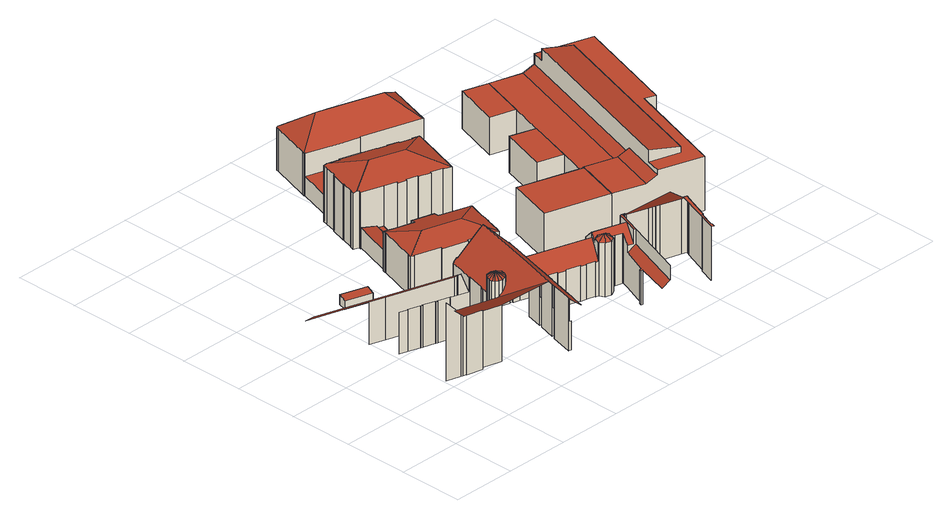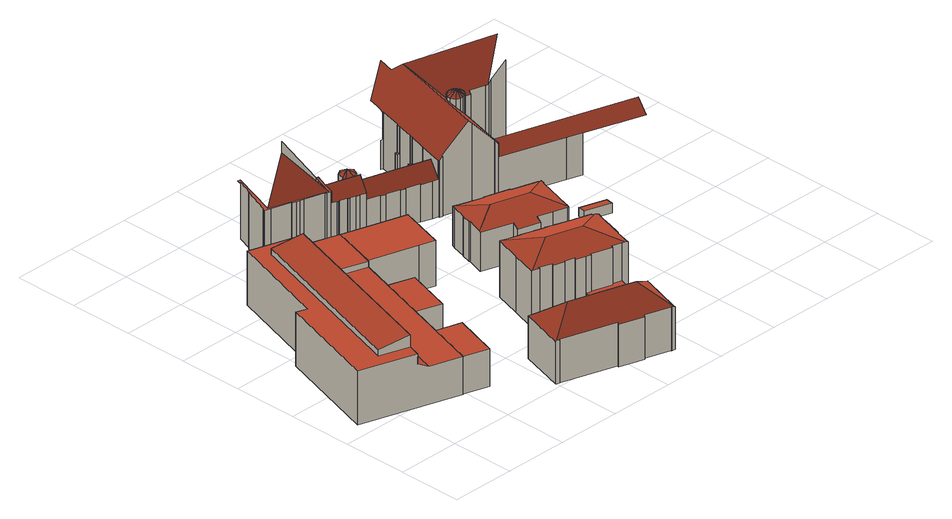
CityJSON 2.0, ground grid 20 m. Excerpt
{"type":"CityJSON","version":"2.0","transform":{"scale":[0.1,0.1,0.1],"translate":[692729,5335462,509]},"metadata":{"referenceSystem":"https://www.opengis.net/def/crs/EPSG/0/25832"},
"CityObjects":{
"building1":{"type":"Building","attributes":{"name":"Bayerisches Nationalmuseum","Gemeindeschluessel":"09162000","HoeheDach":"565.770","HoeheGrund":"509.180","Methode":"2000","NiedrigsteTraufeDesGebaeudes":"517.488","Geometrietyp2DReferenz":"3000","function":"31001_3000","roofType":"3200","measuredHeight":56.59,"storeysAboveGround":2},"geometry":[{"type":"MultiSurface","lod":"2","boundaries":[[[0,1,2,3]],[[3,2,4,5]],[[6,7,8,9,5,4]],[[8,7,10,11]],[[12,13,14,15]],[[11,10,16,17]],[[18,13,12]],[[19,20,21,22,16,10,7,6,23]],[[24,25,26,27,28,29]],[[30,27,26,31]],[[17,16,22,32]],[[33,34,18,12]],[[35,36,34,33]],[[37,38,36,35]],[[39,40,38,37]],[[32,22,21,41]],[[42,43,40,39]],[[44,45,43,42]],[[46,47,45,44]],[[48,49,47,46]],[[21,20,50,51,52,53,54,55,41]],[[56,57,58,53,52,59,60,61,62,63,64]],[[62,65,66,63]],[[62,61,67,65]],[[63,66,68,69,70,71,64]],[[65,67,68,66]],[[72,73,52,51]],[[70,69,74,75]],[[61,60,76,67]],[[52,73,76,59]],[[77,78,49,48]],[[76,79,74,69,68,67]],[[74,79,80,81,82,75]],[[59,76,60]],[[83,84,73,72]],[[81,80,85,86]],[[76,87,85,80,79]],[[84,76,73]],[[85,87,88,89,90,86]],[[76,91,88,87]],[[88,91,92,93,94,89]],[[95,96,78,77]],[[97,98,84,83]],[[98,76,84]],[[76,99,92,91]],[[92,100,101,102,93]],[[100,92,99,103]],[[104,105,106,107]],[[98,108,76]],[[109,99,76]],[[110,102,101,111,112,105,104]],[[112,113,106,105]],[[114,108,98,97]],[[112,111,115,113]],[[103,99,109,116]],[[117,118,119,107,106,113,115]],[[108,120,76]],[[121,109,76]],[[120,122,76]],[[122,121,76]],[[123,120,108,114]],[[116,109,121,124]],[[125,122,120,123]],[[124,121,122,125]],[[118,117,126,127]],[[128,127,126,129,130,96,95]],[[19,131,132,133,134,135,136,137,138,139,140,129,126,117,115,111,101,100,103,116,124,125,123,114,97,83,72,51,50,20]],[[25,139,138,141,142,31,26]],[[129,140,139,25,24,130]],[[141,138,137,143]],[[144,145,146,147,148,149,150]],[[143,137,136,151]],[[151,136,135,152]],[[153,154,150,149]],[[152,135,134,155]],[[156,157,158,159,160,161,144,150,154,162,163,164,165,166,167,168,169,170,171,172,173,174,175,176,133,132,131,19]],[[177,178,179,180,162,154,153]],[[181,163,162,180]],[[179,182,181,180]],[[163,181,182,183,184,185,164]],[[183,182,179,178]],[[186,165,164,185]],[[187,188,189,190,166,165,186]],[[191,167,166,190]],[[189,192,191,190]],[[167,191,192,193,194,195,168]],[[193,192,189,188]],[[196,169,168,195]],[[133,176,197,198,155,134]],[[199,200,201,202,170,169,196]],[[202,203,204,172,171,170]],[[197,176,175,205]],[[206,207,201,200]],[[205,175,174,208]],[[208,174,173,209]],[[172,204,210,211,212,209,173]],[[213,214,207,206]],[[215,216,214,213]],[[211,210,217,218]],[[219,220,216,215]],[[218,217,221,222]],[[223,224,220,219]],[[222,221,225,226]],[[201,207,214,216,220,224,227,228,229,230,231,232,233,234,235,203,202]],[[236,227,224,223]],[[226,225,237,238]],[[239,228,227,236]],[[235,240,241,242,243,244,245,246,237,225,221,217,210,204,203]],[[238,237,246,247]],[[248,229,228,239]],[[247,246,245,249]],[[250,230,229,248]],[[249,245,244,251]],[[252,231,230,250]],[[253,232,231,252]],[[254,255,256,257,233,232,253]],[[251,244,243,258]],[[259,260,256,255]],[[258,243,242,261]],[[256,262,263,257]],[[260,262,256]],[[264,265,260,259]],[[261,242,241,266]],[[257,263,267,268,235,234,233]],[[269,270,271,272]],[[272,271,273,274]],[[265,262,260]],[[274,273,275,276]],[[267,263,277,278]],[[262,277,263]],[[279,280,281,282,275,273,271,270,283]],[[265,284,262]],[[264,285,284,265]],[[279,286,287,280]],[[262,288,277]],[[235,268,289,240]],[[284,290,262]],[[240,289,291,292,293,266,241]],[[278,277,288,294]],[[290,295,288,262]],[[285,296,297,295,290,284]],[[292,291,298,299]],[[294,288,295,300]],[[301,302,300,295,297]],[[299,298,303,304]],[[275,282,305,306,307,308,276]],[[278,294,300,302,309,306,305,310,311,268,267]],[[304,303,312,313]],[[313,312,314,315]],[[316,309,302,301]],[[315,314,317,318]],[[318,317,319,320]],[[281,280,287,321,310,305,282]],[[307,306,309,316]],[[311,322,323,324,325,326,327,328,329,330,331,332,333,319,317,314,312,303,298,291,289,268]],[[320,319,333,334]],[[334,333,332,335]],[[335,332,331,336]],[[336,331,330,337]],[[337,330,329,338]],[[338,329,328,339]],[[321,311,340,322,311,310]],[[328,327,339]],[[339,327,326,341]],[[326,325,341]],[[341,325,324,342]],[[342,324,323,343]],[[322,340,344,345,346,343,323]],[[345,344,347,348]],[[348,347,349,350]],[[350,349,351,352]],[[352,351,353,354]],[[354,353,355,356]],[[356,355,357,358]],[[359,360,361]],[[358,357,362,363]],[[287,361,360,364,365,366,367,368,369,370,371,372,373,374,375,376,377,378,379,380,381,382,362,357,355,353,351,349,347,344,340,311,321]],[[363,362,382,383]],[[383,382,381,384]],[[384,381,380,385]],[[386,368,367,387]],[[385,380,379,388]],[[388,379,378,389]],[[389,378,377,390]],[[391,369,368,386]],[[390,377,376,392]],[[393,370,369,391]],[[392,376,375,394]],[[395,371,370,393]],[[396,372,371,395]],[[374,373,397,398,394,375]],[[397,373,372,396]]],"semantics":{"surfaces":[{"type":"WallSurface"},{"type":"RoofSurface"}],"values":[0,0,0,0,0,0,0,1,1,0,0,0,0,0,0,0,0,0,0,0,0,0,1,0,0,0,0,0,1,1,0,1,0,1,0,0,1,1,0,1,0,0,0,1,1,0,0,0,1,1,0,1,0,0,0,0,1,1,1,1,0,0,0,0,0,0,1,0,0,0,0,0,0,0,0,1,0,0,1,0,0,0,0,0,1,0,0,0,0,0,0,0,0,0,0,0,0,0,0,0,0,0,0,1,0,0,0,1,0,0,0,0,0,0,0,0,0,0,0,1,1,0,0,0,0,0,1,0,0,1,1,1,0,0,1,0,1,0,0,1,0,0,0,0,0,0,1,0,0,0,0,0,0,0,1,0,0,0,0,0,0,0,0,0,0,0,0,0,0,0,0,0,0,0,1,0,1,0,0,0,0,0,0,0,0,0,0,0,0,0,0,0]}}]},
"building2":{"type":"Building","attributes":{"Gemeindeschluessel":"09162000","HoeheDach":"512.584","HoeheGrund":"509.480","Methode":"1000","NiedrigsteTraufeDesGebaeudes":"512.074","Geometrietyp2DReferenz":"3000","function":"31001_2000","roofType":"1000","measuredHeight":3.1},"geometry":[{"type":"MultiSurface","lod":"2","boundaries":[[[399,400,401,402]],[[402,401,403,404]],[[399,402,404,405]],[[404,403,406,405]],[[405,406,400,399]],[[406,403,401,400]]],"semantics":{"surfaces":[{"type":"WallSurface"},{"type":"GroundSurface"},{"type":"RoofSurface"}],"values":[0,0,1,0,0,2]}}]},
"building3":{"type":"Building","attributes":{"Gemeindeschluessel":"09162000","HoeheDach":"515.844","HoeheGrund":"509.690","Methode":"2000","NiedrigsteTraufeDesGebaeudes":"514.314","Geometrietyp2DReferenz":"3000","function":"31001_2000","roofType":"2100","measuredHeight":6.15},"geometry":[{"type":"MultiSurface","lod":"2","boundaries":[[[407,408,409,410,411,412,413]],[[414,415,416,417]],[[417,416,409,408]],[[418,419,415,414,420,421,422]],[[417,408,407,413,423,424,425,426,421,420,414]],[[419,418,411,410]],[[427,428,412,411,418,422,429,430]],[[409,416,415,419,410]],[[430,429,422,421,426,425]],[[424,423,413,412,428,427]],[[424,427,430,425]]],"semantics":{"surfaces":[{"type":"WallSurface"},{"type":"GroundSurface"},{"type":"RoofSurface"}],"values":[0,0,0,0,1,0,2,2,0,0,0]}}]},
"building4":{"type":"Building","attributes":{"Gemeindeschluessel":"09162000","HoeheDach":"524.070","HoeheGrund":"509.610","Methode":"2000","NiedrigsteTraufeDesGebaeudes":"520.992","Geometrietyp2DReferenz":"3000","function":"31001_3065","roofType":"3200","measuredHeight":14.46,"storeysAboveGround":2},"geometry":[{"type":"MultiSurface","lod":"2","boundaries":[[[431,432,433,434,435,436]],[[437,438,439,440,441,442]],[[443,444,445,446]],[[447,448,446,445,449,450]],[[451,452,453,454]],[[455,456,457,452,451,458,459,460]],[[461,462,463,464]],[[465,466,467,468]],[[469,470,471,472]],[[473,472,471,474,475,476]],[[476,475,466,465]],[[477,478,455,460]],[[437,442,479,480]],[[481,482,483,484]],[[485,486,462,461]],[[434,433,470,469]],[[441,440,487,488,489,490,491,492]],[[493,488,487,494]],[[480,479,444,443]],[[494,487,440,439]],[[495,496,497,498,499,500,491,490]],[[454,453,486,485]],[[495,490,489,501]],[[447,450,431,436]],[[474,502,456,455,478,467,466,475]],[[471,470,433,432,431,450,449,445,444,479,442,441,492,502,474]],[[497,496,495,501,493,494,439,438,437,480,443,446,448,447,436,435,434,469,472,473,476,465,468,477,460,459,458,451,454,485,461,464,481,484,498]],[[464,463,482,481]],[[501,489,488,493]],[[502,492,491,500,499,483,482,463,462,486,453,452,457,456]],[[484,483,499,498]],[[468,467,478,477]]],"semantics":{"surfaces":[{"type":"WallSurface"},{"type":"RoofSurface"},{"type":"GroundSurface"}],"values":[0,0,0,0,0,0,0,0,0,0,0,0,0,0,0,0,1,0,0,0,0,0,0,0,1,1,2,0,0,1,0,0]}}]},
"building5":{"type":"Building","attributes":{"Gemeindeschluessel":"09162000","HoeheDach":"529.841","HoeheGrund":"509.200","Methode":"1000","NiedrigsteTraufeDesGebaeudes":"526.441","Geometrietyp2DReferenz":"3000","function":"31001_9998","roofType":"3200","measuredHeight":20.64,"storeysAboveGround":3},"geometry":[{"type":"MultiSurface","lod":"2","boundaries":[[[503,504,505,506]],[[507,508,509,510,503,506,511,512,513,514,515,516,517,518,519,520,521,522,523,524,525,526,527,528,529,530,531,532,533,534,535,536,537,538,539,540,541,542,543,544,545,546,547]],[[507,548,549,508]],[[541,550,551,542]],[[538,552,553,539]],[[536,554,555,537]],[[525,556,557,526]],[[515,558,559,516]],[[527,560,561,528]],[[506,505,562,511]],[[524,563,556,525]],[[512,564,565,513]],[[533,566,567,534]],[[510,568,504,503]],[[547,569,548,507]],[[518,570,571,519]],[[516,559,572,517]],[[509,508,549,573,568,510]],[[522,574,575,523]],[[543,576,577,544]],[[544,577,578,545]],[[535,579,554,536]],[[532,580,566,533]],[[581,580,532,531,530,582]],[[514,583,558,515]],[[584,585,586,578,577,576,551,550,587,553,552,555,554,579,567,566,580,581]],[[523,575,563,524]],[[573,549,548,569,586,585]],[[529,588,582,530]],[[526,557,560,527]],[[542,551,576,543]],[[537,555,552,538]],[[589,584,581,582,588,561,560,557,556,563,575,574]],[[590,571,570,572,559,558,583,565,564,562,505,504,568,573,585,584,589]],[[528,561,588,529]],[[539,553,587,540]],[[586,569,547,546,545,578]],[[534,567,579,535]],[[519,571,590,520]],[[540,587,550,541]],[[517,572,570,518]],[[511,562,564,512]],[[521,520,590,589,574,522]],[[513,565,583,514]]],"semantics":{"surfaces":[{"type":"WallSurface"},{"type":"GroundSurface"},{"type":"RoofSurface"}],"values":[0,1,0,0,0,0,0,0,0,0,0,0,0,0,0,0,0,0,0,0,0,0,0,0,0,2,0,2,0,0,0,0,2,2,0,0,0,0,0,0,0,0,0,0]}}]},
"building6":{"type":"Building","attributes":{"Gemeindeschluessel":"09162000","HoeheDach":"523.307","HoeheGrund":"509.330","Methode":"1000","NiedrigsteTraufeDesGebaeudes":"523.307","Geometrietyp2DReferenz":"3000","function":"31001_9998","roofType":"1000","measuredHeight":13.98,"storeysAboveGround":3},"geometry":[{"type":"MultiSurface","lod":"2","boundaries":[[[591,592,593,594]],[[594,593,595,596]],[[597,598,592,591]],[[596,595,599,600]],[[596,600,597,591,594]],[[600,599,598,597]],[[593,592,598,599,595]]],"semantics":{"surfaces":[{"type":"WallSurface"},{"type":"GroundSurface"},{"type":"RoofSurface"}],"values":[0,0,0,0,1,0,2]}}]},
"building7":{"type":"Building","attributes":{"Gemeindeschluessel":"09162000","HoeheDach":"528.647","HoeheGrund":"509.220","Methode":"2000","NiedrigsteTraufeDesGebaeudes":"515.221","Geometrietyp2DReferenz":"3000","function":"31001_9998","roofType":"3200","measuredHeight":19.43,"storeysAboveGround":3},"geometry":[{"type":"MultiSurface","lod":"2","boundaries":[[[601,602,603,604,605,606]],[[607,608,609,601,606,610,611,612,613,614,615,616,617,618]],[[619,620,621,537]],[[622,623,624,625,626,627,628]],[[629,611,610,630]],[[603,602,631,632]],[[633,634,635,622,628,636,609,608,607,637]],[[537,621,638,536]],[[639,640,634,633,641,642,532]],[[643,644,645,646]],[[533,647,639,532]],[[648,615,614,649]],[[630,610,606,605]],[[650,623,622,635,634,640]],[[651,612,611,629]],[[641,633,637,652,653]],[[646,645,654,655]],[[656,617,616,657]],[[658,632,631,636,628,627]],[[636,631,602,601,609]],[[653,652,644,643]],[[657,616,615,648]],[[632,658,627,626,625,619,537,536,535,534,533,532,642,641,653,643,646,655,659,656,657,648,649,660,651,629,630,605,604,603]],[[534,661,647,533]],[[637,607,618,654,645,644,652]],[[618,617,656,659,655,654]],[[535,662,661,534]],[[613,612,651,660,649,614]],[[536,638,662,535]],[[625,624,620,619]],[[647,661,662,638,621,620,624,623,650,640,639]]],"semantics":{"surfaces":[{"type":"WallSurface"},{"type":"RoofSurface"},{"type":"GroundSurface"}],"values":[0,1,0,0,0,0,1,0,0,0,0,0,0,0,0,0,0,0,0,1,0,0,2,0,1,0,0,0,0,0,1]}}]},
"building8":{"type":"Building","attributes":{"Gemeindeschluessel":"09162000","HoeheDach":"521.489","HoeheGrund":"510.270","Methode":"1000","NiedrigsteTraufeDesGebaeudes":"521.489","Geometrietyp2DReferenz":"3000","function":"31001_9998","roofType":"1000","measuredHeight":11.22,"storeysAboveGround":3},"geometry":[{"type":"MultiSurface","lod":"2","boundaries":[[[663,664,665,666]],[[664,667,668,665]],[[669,668,667,670]],[[663,670,667,664]],[[665,668,669,666]],[[666,669,670,663]]],"semantics":{"surfaces":[{"type":"GroundSurface"},{"type":"WallSurface"},{"type":"RoofSurface"}],"values":[0,1,2,1,1,1]}}]},
"building9":{"type":"Building","attributes":{"Gemeindeschluessel":"09162000","HoeheDach":"521.461","HoeheGrund":"509.930","Methode":"1000","NiedrigsteTraufeDesGebaeudes":"521.461","Geometrietyp2DReferenz":"3000","function":"31001_9998","roofType":"1000","measuredHeight":11.53,"storeysAboveGround":3},"geometry":[{"type":"MultiSurface","lod":"2","boundaries":[[[671,672,673,674]],[[675,676,672,671]],[[674,673,677,678]],[[674,678,675,671]],[[678,677,676,675]],[[672,676,677,673]]],"semantics":{"surfaces":[{"type":"WallSurface"},{"type":"GroundSurface"},{"type":"RoofSurface"}],"values":[0,0,0,1,0,2]}}]},
"building10":{"type":"Building","attributes":{"Gemeindeschluessel":"09162000","HoeheDach":"530.170","HoeheGrund":"509.841","Methode":"2000","NiedrigsteTraufeDesGebaeudes":"521.490","Geometrietyp2DReferenz":"3000","function":"31001_9998","roofType":"2100","measuredHeight":20.33,"storeysAboveGround":4},"geometry":[{"type":"MultiSurface","lod":"2","boundaries":[[[679,668,672,680]],[[681,682,683,684,679,680,685,686,687,688]],[[689,690,691,692,593]],[[693,694,695,696]],[[682,681,697,698,699,689,593]],[[700,694,693,701]],[[684,683,692,691,702,669]],[[703,697,681,688]],[[704,690,689,699]],[[680,672,676,685]],[[705,706,676,672,668,669,702]],[[703,707,708,709,710,711,700,701,698,697]],[[687,707,703,688]],[[708,686,685,676,706,712,709]],[[712,706,705,713]],[[684,669,668,679]],[[711,695,694,700]],[[686,708,707,687]],[[693,696,710,709,712,713,704,699,698,701]],[[710,696,695,711]],[[682,593,692,683]],[[705,690,704,713]],[[702,691,690,705]]],"semantics":{"surfaces":[{"type":"WallSurface"},{"type":"GroundSurface"},{"type":"RoofSurface"}],"values":[0,1,2,2,0,0,0,0,2,0,2,2,0,0,2,0,0,0,0,0,0,0,0]}}]}
},
"vertices":[
[209,234,2],[209,234,244],[251,223,197],[251,223,2],[258,222,189],[258,222,2],[262,221,184],[269,219,184],[269,219,2],[262,221,2],[269,218,185],[269,218,2],[244,410,2],[244,410,131],[220,417,131],[220,417,2],[317,205,186],[317,205,2],[244,410,132],[441,85,271],[380,198,177],[380,197,177],[319,214,177],[162,159,271],[432,396,165],[442,434,133],[246,494,132],[201,508,132],[19,564,131],[8,524,165],[201,508,2],[246,494,2],[319,214,2],[281,399,2],[281,399,132],[281,398,2],[281,398,131],[287,396,2],[287,396,131],[287,397,2],[287,397,132],[380,197,2],[324,386,2],[324,386,132],[324,385,2],[324,385,131],[330,383,2],[330,383,131],[330,384,2],[330,384,132],[385,216,177],[388,228,177],[388,228,233],[388,228,2],[385,216,2],[380,198,2],[383,237,2],[384,235,2],[388,229,2],[388,229,233],[384,235,233],[383,237,233],[383,237,128],[379,244,128],[379,244,2],[383,245,128],[383,246,128],[383,245,233],[383,246,233],[384,247,234],[384,247,2],[383,246,2],[395,223,185],[395,223,233],[385,253,234],[385,253,2],[406,246,249],[368,372,2],[368,372,132],[386,255,234],[388,258,234],[388,258,2],[386,255,2],[406,219,198],[406,219,233],[391,263,234],[391,263,2],[393,264,234],[396,267,234],[396,267,2],[393,264,2],[398,268,233],[399,269,233],[399,269,2],[398,268,2],[367,372,2],[367,372,131],[419,223,211],[419,223,233],[407,270,233],[399,269,177],[404,289,177],[404,289,2],[407,270,185],[397,291,2],[397,291,128],[400,300,128],[400,300,2],[428,229,233],[417,271,233],[403,289,2],[403,289,176],[403,289,128],[406,298,128],[428,229,219],[406,298,176],[417,271,195],[407,298,177],[407,298,2],[406,298,2],[434,238,233],[428,266,233],[436,252,233],[434,238,222],[428,266,208],[436,252,220],[422,355,177],[422,355,2],[421,355,2],[421,355,176],[421,355,131],[446,104,271],[470,193,271],[527,407,271],[518,410,261],[454,430,189],[454,433,189],[445,436,178],[444,433,178],[442,434,176],[432,396,176],[444,433,2],[442,434,2],[445,436,2],[542,108,176],[542,108,92],[549,106,92],[549,106,2],[542,108,2],[541,108,2],[541,108,177],[454,433,2],[454,430,2],[560,179,2],[560,179,177],[518,410,2],[457,56,247],[443,4,247],[524,46,178],[533,81,178],[538,98,178],[539,98,176],[561,179,176],[564,190,176],[563,190,177],[577,242,177],[578,242,176],[580,251,176],[579,251,177],[593,303,176],[594,303,176],[604,343,176],[614,380,176],[614,381,177],[614,384,177],[605,387,188],[604,384,188],[561,179,2],[567,177,2],[567,177,92],[561,179,92],[564,190,92],[570,189,92],[570,189,2],[564,190,2],[563,190,2],[577,242,2],[578,242,2],[584,240,2],[584,240,92],[578,242,92],[580,251,92],[587,249,92],[587,249,2],[580,251,2],[579,251,2],[593,303,2],[604,384,2],[527,407,2],[594,303,2],[632,291,2],[632,291,110],[594,303,110],[604,343,160],[614,380,117],[605,387,2],[633,292,2],[633,292,111],[614,384,2],[614,381,2],[633,375,117],[633,375,2],[614,380,2],[675,280,2],[675,280,111],[675,278,2],[675,278,109],[666,365,117],[666,365,2],[699,271,2],[699,271,109],[665,363,119],[665,363,2],[700,272,2],[700,272,111],[708,350,119],[708,350,2],[742,259,111],[741,258,109],[757,253,109],[757,254,111],[785,246,111],[785,244,109],[792,242,109],[800,262,134],[808,281,160],[742,259,2],[708,352,117],[708,352,2],[741,258,2],[820,316,119],[780,328,119],[780,330,118],[765,334,117],[764,333,119],[723,346,119],[723,347,117],[723,347,2],[757,253,2],[723,346,2],[757,254,2],[764,333,2],[785,246,2],[785,244,2],[792,242,2],[793,242,2],[793,242,168],[792,242,168],[765,334,2],[802,226,2],[802,226,168],[780,330,2],[819,244,182],[800,262,168],[820,220,2],[820,220,168],[780,328,2],[800,262,154],[808,281,176],[843,129,2],[843,129,109],[838,130,106],[838,130,2],[841,139,106],[841,139,2],[846,137,109],[846,137,2],[817,268,168],[817,268,165],[831,18,130],[899,209,130],[893,211,125],[876,216,110],[808,25,111],[836,229,168],[836,229,2],[831,18,176],[899,209,176],[839,261,168],[820,316,141],[842,250,169],[821,315,141],[821,315,2],[820,316,2],[839,261,165],[843,252,168],[842,250,2],[843,252,2],[822,317,140],[822,317,2],[843,252,158],[859,247,2],[859,247,158],[840,311,140],[840,311,2],[876,216,132],[885,240,157],[885,240,2],[876,216,2],[881,241,157],[893,211,132],[908,251,176],[841,312,139],[841,312,2],[851,309,139],[851,309,2],[881,241,2],[851,308,140],[851,308,2],[868,302,140],[868,302,2],[893,211,176],[920,286,141],[906,290,141],[906,292,139],[901,293,139],[901,293,140],[898,293,140],[898,293,141],[876,300,141],[876,301,140],[873,301,140],[874,302,139],[869,303,139],[869,303,2],[874,302,2],[873,301,2],[876,301,2],[876,300,2],[898,293,2],[920,286,176],[901,293,2],[906,292,2],[906,290,2],[924,285,176],[924,285,2],[920,286,2],[924,286,176],[924,286,2],[935,283,176],[935,283,2],[934,281,176],[934,281,2],[939,280,176],[939,280,2],[938,279,176],[938,279,2],[1000,260,176],[1000,260,2],[984,165,271],[1099,224,176],[925,280,176],[1000,261,176],[1000,261,2],[1046,74,176],[1054,71,176],[1058,82,176],[1055,83,176],[1073,134,176],[1076,133,176],[1107,216,176],[1108,216,176],[1110,221,176],[1112,227,176],[1111,227,176],[1095,232,176],[1095,231,176],[1034,249,176],[1034,251,176],[1022,255,176],[1022,256,176],[1013,259,176],[1012,258,176],[1012,258,2],[1013,259,2],[1022,256,2],[1073,134,2],[1055,83,2],[1022,255,2],[1034,251,2],[1034,249,2],[1076,133,2],[1095,231,2],[1107,216,2],[1095,232,2],[1108,216,2],[1110,221,2],[1112,227,2],[1111,227,2],
[279,671,5],[279,671,31],[287,699,36],[287,699,5],[367,674,36],[367,674,5],[358,646,5],[358,646,31],
[563,804,7],[570,802,7],[570,802,53],[563,804,53],[563,804,59],[560,805,60],[560,805,7],[594,835,7],[594,835,53],[585,807,53],[585,807,7],[574,841,59],[574,841,53],[574,841,7],[528,855,7],[528,855,68],[560,802,7],[533,719,7],[490,732,7],[516,816,7],[533,719,60],[560,802,60],[516,816,68],[490,732,68],
[531,560,128],[532,561,128],[533,565,129],[533,565,6],[532,561,6],[531,560,6],[696,512,6],[697,514,6],[701,524,6],[701,524,129],[697,514,129],[696,512,128],[686,518,6],[686,518,129],[608,542,129],[608,542,6],[606,538,6],[607,539,6],[607,539,128],[606,538,128],[487,733,6],[487,733,127],[490,732,127],[490,732,6],[483,722,128],[485,728,128],[485,729,128],[485,729,6],[485,728,6],[483,722,6],[579,706,6],[579,706,127],[585,726,120],[585,726,6],[446,602,6],[446,602,128],[447,602,128],[447,602,6],[454,589,6],[454,589,129],[453,588,129],[453,588,6],[446,591,6],[446,591,129],[443,591,128],[443,591,6],[484,722,6],[484,722,129],[686,517,129],[686,517,6],[652,706,6],[652,706,120],[645,684,127],[645,684,6],[533,719,6],[533,719,127],[714,569,129],[715,568,128],[724,598,128],[721,599,129],[738,650,129],[649,603,151],[715,568,6],[714,569,6],[721,599,6],[738,650,6],[739,653,6],[739,655,6],[739,655,127],[739,653,128],[724,598,6],[533,637,151],
[766,783,2],[766,783,176],[730,794,176],[730,794,2],[816,857,2],[790,774,2],[788,774,2],[765,782,2],[730,792,2],[692,804,2],[692,805,2],[659,816,2],[658,812,2],[632,820,2],[633,823,2],[594,835,2],[528,855,2],[530,862,2],[522,864,2],[513,867,2],[517,881,2],[518,880,2],[530,919,2],[529,919,2],[545,969,2],[546,969,2],[557,1007,2],[561,1021,2],[569,1018,2],[578,1015,2],[608,1006,2],[610,1012,2],[673,993,2],[674,995,2],[688,991,2],[718,982,2],[717,977,2],[748,968,2],[749,971,2],[782,961,2],[780,955,2],[818,943,2],[819,947,2],[838,941,2],[842,940,2],[816,857,174],[790,774,174],[749,971,175],[782,961,175],[718,982,174],[717,977,176],[674,995,174],[688,991,174],[530,919,175],[529,919,174],[658,812,175],[632,820,174],[545,969,175],[546,969,175],[730,792,175],[518,880,175],[692,804,175],[692,805,176],[608,1006,178],[610,1012,176],[765,782,175],[842,940,174],[594,835,176],[528,855,176],[633,823,176],[788,774,175],[513,867,175],[517,881,175],[780,955,177],[818,943,177],[819,947,176],[673,993,176],[578,1015,178],[569,1018,178],[561,1021,175],[659,816,176],[623,917,208],[730,884,208],[838,941,176],[748,968,176],[557,1007,175],[522,864,178],[530,862,178],
[1064,557,3],[1064,557,143],[1021,414,143],[1021,414,3],[826,473,143],[826,473,3],[918,602,3],[918,602,143],[869,617,143],[869,617,3],
[1000,1184,136],[1003,1183,133],[1003,1183,2],[1000,1184,2],[992,1187,2],[992,1187,136],[712,1197,196],[748,1186,196],[909,1136,196],[992,1186,136],[824,1238,136],[825,1242,133],[771,1259,133],[751,1265,133],[749,1261,136],[670,1286,136],[671,1286,136],[664,1288,136],[720,1095,2],[720,1095,62],[688,991,62],[777,1096,132],[777,1096,62],[771,1079,62],[771,1079,2],[777,1096,2],[777,1098,2],[777,1098,134],[824,1238,2],[992,1186,2],[960,1042,133],[960,1042,2],[619,1146,133],[619,1145,132],[726,1112,132],[958,1043,134],[617,1147,134],[674,995,62],[578,1015,62],[619,1145,62],[619,1146,2],[619,1145,2],[620,1158,2],[620,1158,133],[657,1279,133],[657,1279,2],[608,1006,62],[749,1261,2],[751,1265,2],[726,1112,62],[825,1242,2],[617,1147,133],[617,1147,2],[660,1289,133],[660,1289,2],[671,1286,2],[670,1286,2],[958,1043,2],[664,1288,2],[771,1259,2],[610,1012,62],[673,993,62],
[1019,684,13],[1063,828,13],[1140,804,13],[1096,660,13],[1063,828,125],[1140,804,125],[1096,660,125],[1019,684,125],
[1171,907,9],[1171,907,125],[1095,930,125],[1095,930,9],[1215,1051,9],[1215,1051,125],[1139,1074,125],[1139,1074,9],
[1140,804,8],[1171,907,8],[1288,332,8],[1021,414,8],[1065,557,8],[1096,660,8],[1215,1051,8],[1518,958,8],[1419,636,8],[1385,647,8],[1119,383,143],[1164,531,143],[1066,561,143],[1065,557,143],[1166,418,212],[1257,390,194],[1427,945,194],[1336,973,212],[1288,332,175],[1153,373,175],[1153,373,160],[1257,390,175],[1166,418,175],[1066,561,125],[1385,647,175],[1198,521,160],[1164,531,125],[1314,1021,125],[1419,636,175],[1518,958,175],[1347,1011,175],[1336,973,175],[1427,945,175],[1347,1011,143],[1198,521,143]
]}
